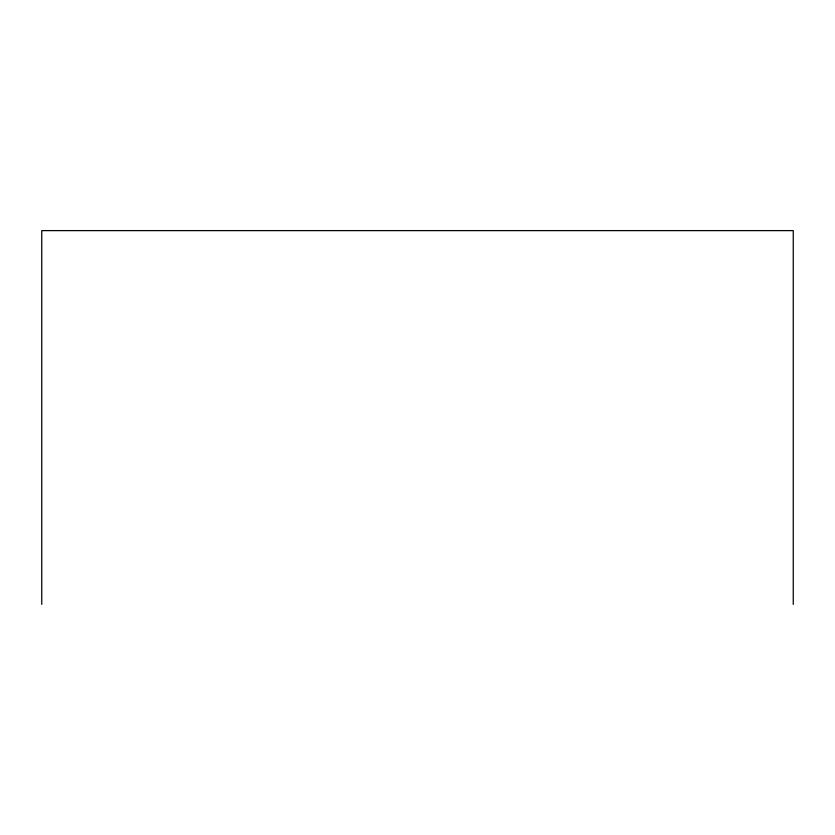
<?xml version="1.0" encoding="UTF-8"?>
<svg xmlns="http://www.w3.org/2000/svg" width="835" height="835" viewBox="0 0 835 835"><rect width="100%" height="100%" fill="white"/><g stroke="black" fill="none" stroke-linecap="round" stroke-linejoin="round"><path stroke-width="1.25" d="M793.25 604.383L793.25 230.617L41.75 230.617L41.75 604.383"/></g></svg>
